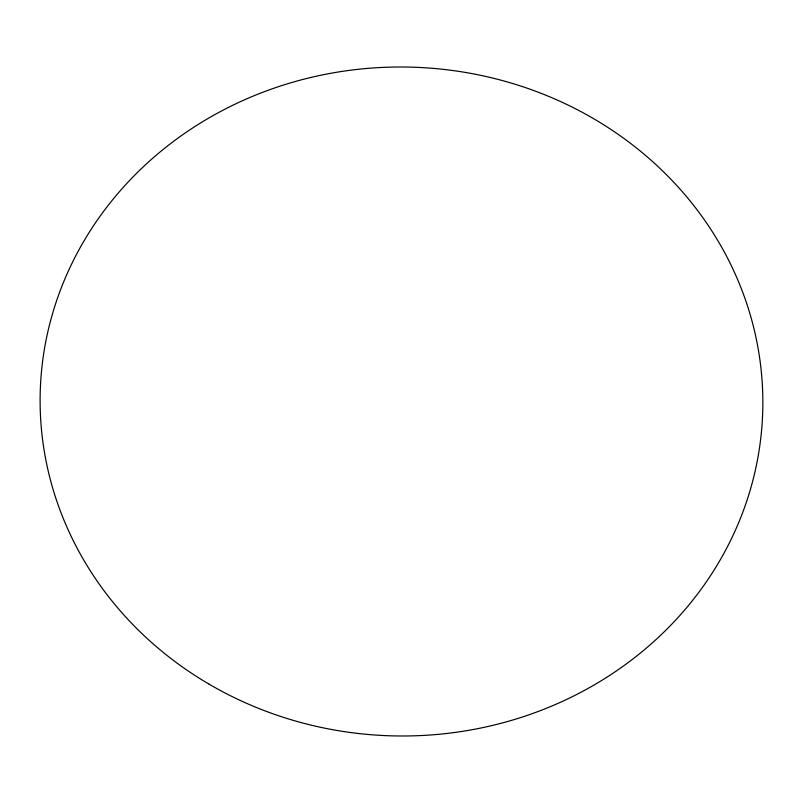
<?xml version="1.0" encoding="UTF-8"?>
<svg xmlns="http://www.w3.org/2000/svg" width="803" height="803" viewBox="0 0 803 803"><rect width="100%" height="100%" fill="white"/><g stroke="black" fill="none" stroke-linecap="round" stroke-linejoin="round"><path stroke-width="1.2" d="M209.091 684.166A361.38 334.49 1 0 0 762.589 415.041A361.38 334.49 1 0 0 232.74 105.283A361.38 334.49 1 0 0 209.091 684.166"/></g></svg>
